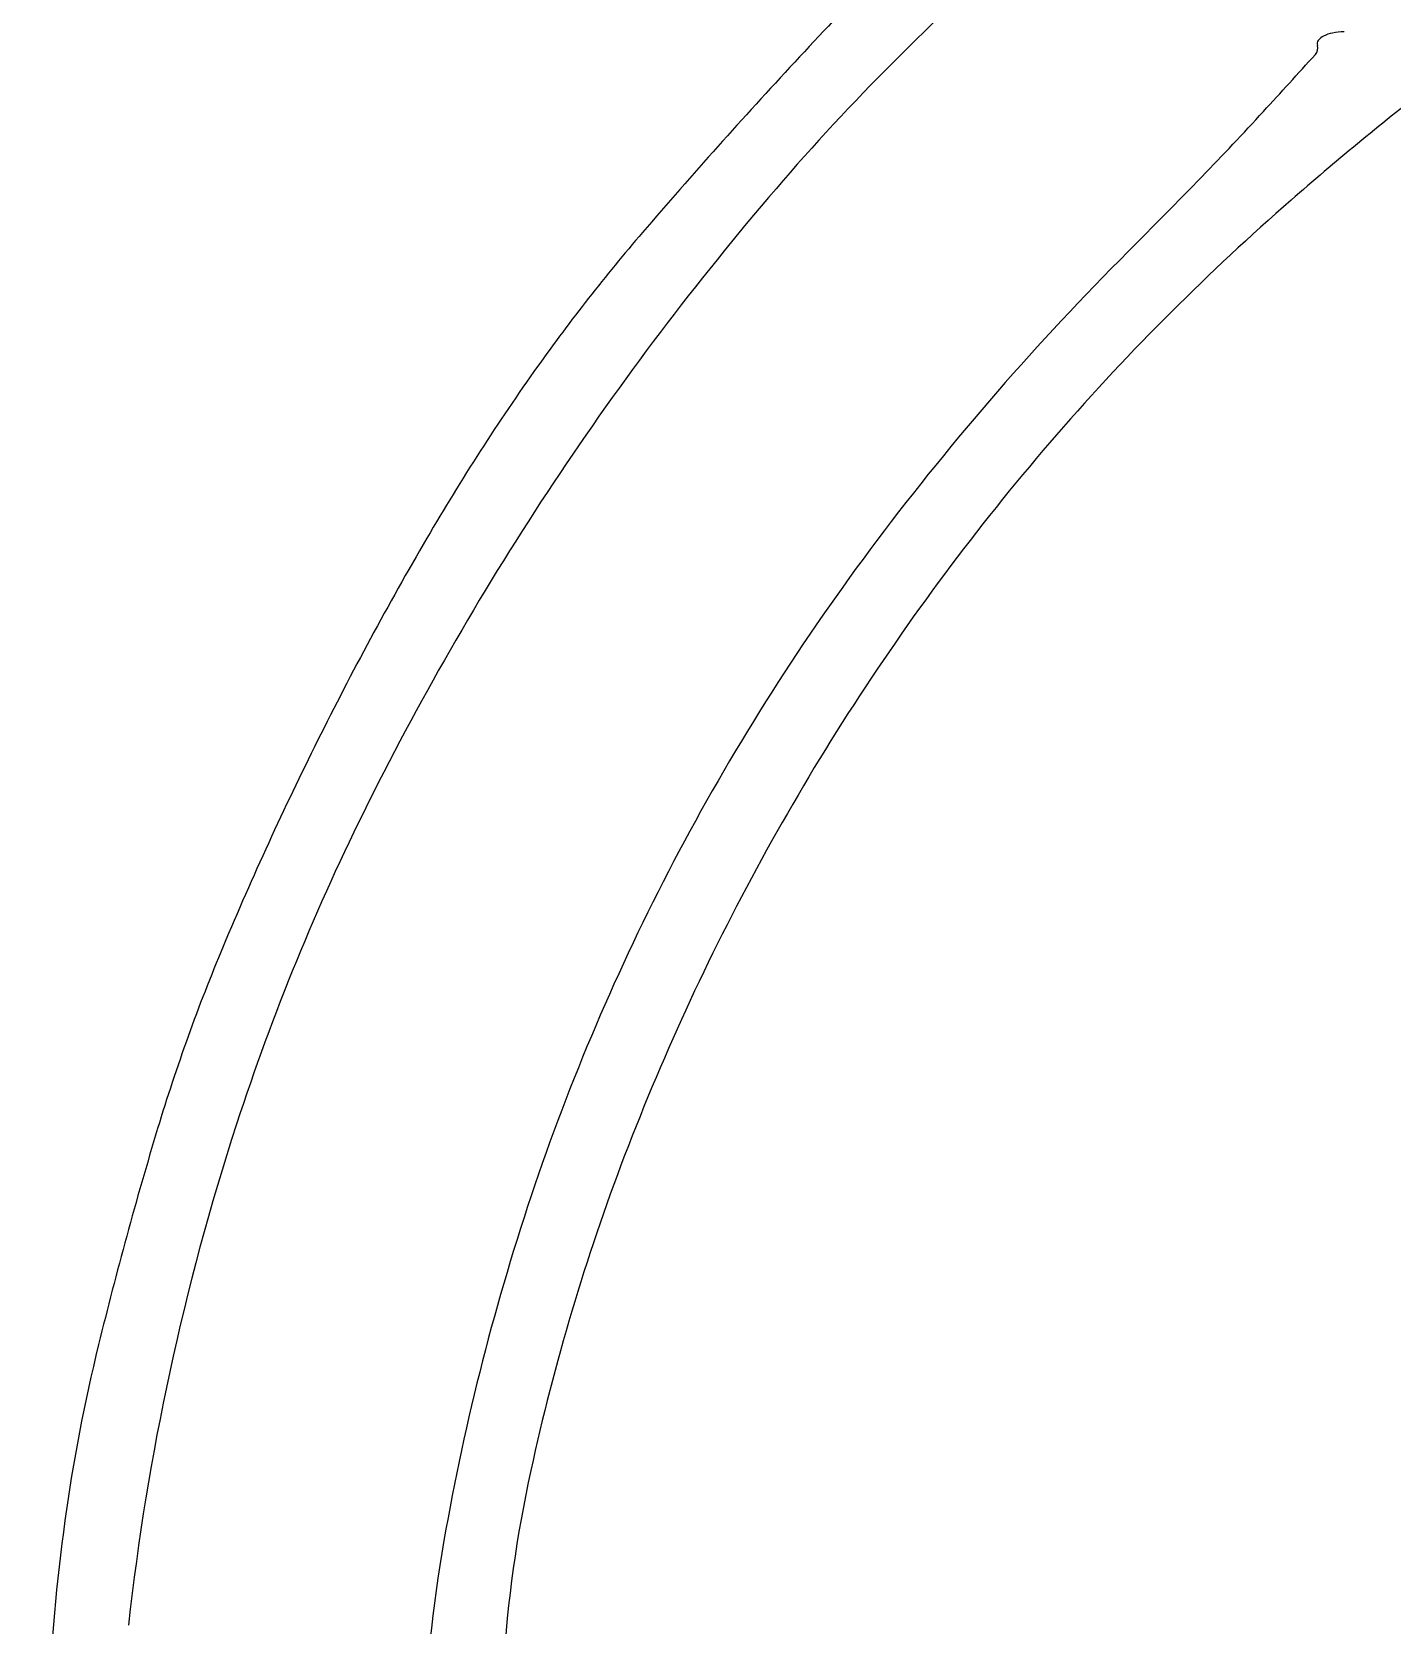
# Model space of a CAD drawing. Header units: metres. Extents: x -22 to 82, y -7 to 32.
# Drawn here: x 9.9785 to 10.1426, y 27.9706 to 28.1627 of the extents above; entities that cross this region are included whole.
import ezdxf

# ---------------------------------------------------------------- set-up
doc = ezdxf.new("R2010")
doc.units = ezdxf.units.M
doc.header["$LTSCALE"] = 2
doc.header["$MEASUREMENT"] = 0
doc.layers.add('ZSILUETAEDIFICIO', color=253, linetype='CONTINUOUS')
doc.layers.add('ZVEREDA', color=253, linetype='CONTINUOUS')

msp = doc.modelspace()

# ---------------------------------------------------------------- hatches: boundary and pattern name
at = {"layer": 'ZVEREDA'}
h = msp.add_hatch(dxfattribs=at)
h.set_pattern_fill('AR-SAND', color=256, scale=0.08)
h.set_pattern_definition([(37.50000000000001, (100.3217642182751, 117.4581959786875), (-0.0050394686487687, 0.1541459015210527), [0, -0.1216, 0, -0.136, 0, -0.13]), (7.499999999999999, (100.3217642182751, 117.4581959786875), (0.1415821364214182, 0.2257716852183792), [0, -0.0656, 0, -0.1096, 0, -0.042]), (327.5, (100.2233642182753, 117.4581959786875), (0.2491313489401196, 0.0004527242829572), [0, -0.04, 0, -0.144, 0, -0.188]), (317.5, (100.2233642182753, 117.4581959786875), (0.2404901283657835, 0.0702140451947399), [0, -0.02, 0, -0.0944, 0, -0.108])])
h.paths.add_polyline_path([(31.4583351261974, 30.10001185127862), (-5.580466054143699, 30.14202237673669), (-5.496152509190097, 24.7095630808688), (0.5053741138006274, 24.71459050236479), (0.5053741138006274, 23.02514520136083), (2.905374113800207, 23.02514520136083), (2.905811148500817, 24.71459050236479), (7.70575982083821, 24.71459050236479), (7.70575982083821, 23.02524487001511), (10.1053227861378, 23.02524487001511), (10.1057598208379, 24.71459050236479), (12.50561829493628, 24.71459050236479), (14.90575982083172, 24.71459050236479), (14.90575982083172, 23.02514520136083), (17.30547676903481, 23.02514520136083), (17.30591380373539, 24.71459050236479), (22.10547676902863, 24.63459050236452), (22.10547676902863, 23.02461800278962), (24.5050398048495, 23.02461800278962), (24.5050398048495, 24.63406330379348), (31.4583221007949, 24.61459050236454), (29.30561829493013, 24.61459050236454), (29.30561829493013, 20.61092766967829), (30.50572014345363, 20.61326742045304), (30.50572014345363, 24.61459050236454), (31.4583221007949, 24.61459050236454)])
h.paths.add_polyline_path([(3.274978631708791, 29.84745587849517), (21.85115500656482, 29.84745587849517), (21.85115500656482, 26.26298918530352), (3.274978631708791, 26.26298918530352)], flags=16)
edge = h.paths.add_edge_path(flags=0)
edge.add_line((4.190763625501631, 28.45334721717251), (4.191796270515823, 28.45334721717251))
edge.add_arc((4.030850849770815, 28.47872758158093), 0.1629343160792154, 351.0385129392877, 357.3660182868147)
edge.add_arc((4.112611057247875, 28.47496619707363), 0.0810876329450389, 344.53720768220717, 357.3660765305271, ccw=False)
edge = h.paths.add_edge_path(flags=0)
edge.add_arc((4.129473601766023, 28.48361260777853), 0.0424070857397566, 8.446156974039805, 17.04280200703507)
edge.add_arc((4.048520085864993, 28.46875624364435), 0.1245244297232045, 3.3254775150875844, 12.657113459455672, ccw=False)
edge.add_arc((4.009668740244905, 28.46649875537224), 0.1634413066505545, 3.325477516473139, 5.867953198212037)
edge.add_arc((4.024461425057098, 28.46801930679646), 0.148570677863494, 5.867861931155238, 8.446156969658695)
edge = h.paths.add_edge_path(flags=0)
edge.add_arc((4.187625943115307, 27.71049756740979), 0.005506773619038, 0, 44.649192788606285, ccw=False)
edge.add_line((4.193132716734738, 27.71049756740979), (4.193170576032799, 27.71059180186387))
edge.add_arc((4.083131412969806, 27.72142825678299), 0.110571452748189, 354.3757511834748, 357.7808422671732)
edge.add_arc((4.083495542828814, 27.72707965905653), 0.1105714527485412, 354.8460124112327, 363.6003750095574)
edge.add_arc((4.265141154600997, 27.71569919341579), 0.0736096129205384, 165.585485692761, 181.0365879312016)
edge = h.paths.add_edge_path(flags=0)
edge.add_ellipse((4.155844521799992, 27.55226263330349), major_axis=(-0.004886144824328529, 0.5517489951021792), ratio=0.0764573230342362, start_angle=264.41174822548277, end_angle=281.9145976805995, ccw=False)
edge.add_arc((-177.0033036909715, 27.24610176780652), 181.2017851309283, -3.410605131648481e-12, 0.07993633669821065, ccw=False)
edge.add_line((4.198481439956822, 27.24610176779618), (4.210484766247419, 27.6590139235833))
edge.add_ellipse((4.18687514976483, 27.77778923014426), major_axis=(0.01575538398604225, -0.1077800230216994), ratio=0.5161088083865675, start_angle=337.05526251174393, end_angle=345.80434126128097, ccw=False)
edge = h.paths.add_edge_path(flags=0)
edge.add_arc((387.0379938681306, 26.57348742740584), 383.1770730560518, 179.7962796488156, 179.8227156500893, ccw=False)
edge.add_arc((63.47661150482531, 27.72394417231078), 59.61364541384286, 179.6242268241421, 179.7962796450261, ccw=False)
edge.add_arc((107.9126775625507, 27.43250698258277), 104.0506671673548, 179.4892207827528, 179.6242268252662, ccw=False)
edge.add_arc((4.908773407262004, 28.32581589378475), 1.043191389333353, 173.5744382351789, 178.1175676432889, ccw=False)
edge.add_arc((3.941956756071903, 28.43638332363668), 0.0700943375474026, 136.9440126095541, 174.9430767679891, ccw=False)
edge.add_arc((3.939591411760631, 28.44492007257332), 0.0627084935053294, 98.57263522089539, 141.1716653543758, ccw=False)
edge.add_arc((3.971787529488921, 28.27408536092594), 0.2365196678389941, 91.78341864015289, 100.1162303726033, ccw=False)
edge.add_arc((4.161354391850892, 22.18584956753244), 6.327705978506592, 91.01273401402932, 91.78341864030182, ccw=False)
edge.add_line((4.049514576590127, 28.51256710557305), (4.169165289891879, 28.51468221717266))
edge.add_line((4.169165289891879, 28.51468221717232), (4.179750299263304, 28.53043944484654))
edge.add_arc((4.190827730734469, 28.52494372944767), 0.0123657743692955, 51.76101418273163, 153.6131534045893, ccw=False)
edge.add_line((4.198481439891822, 28.53465625290397), (4.198481439891822, 28.53636044799151))
edge.add_arc((4.193339192636984, 28.51586697619842), 0.0211287740527576, 75.9140893002533, 183.0668013861589)
edge.add_line((4.172240678425823, 28.51473658199643), (4.049514576590127, 28.51256710557305))
edge.add_arc((4.161354391844498, 22.18584956753244), 6.327705978506354, 91.01273401397248, 91.78341864024476)
edge.add_arc((3.971787529489319, 28.27408536092594), 0.2365196678390667, 91.78341864027549, 100.1162378328985)
edge.add_arc((3.941258338745911, 28.44519436956017), 0.0627084935053418, 100.1162378329312, 120.5228893311077)
edge.add_arc((3.942263761789718, 28.43729516592452), 0.0700943375474093, 117.9506432260986, 158.4595108276586)
edge.add_arc((4.001405707587139, 28.41591235581501), 0.1329691207264811, 159.2459526752788, 175.8968395766796)
edge.add_arc((4.909294928725814, 28.35078371074917), 1.04319138933335, 175.8968395763732, 179.4892207827571)
edge.add_arc((107.9126775622392, 27.43250698108915), 104.0506671670563, 179.4892207819287, 179.6242268244366)
edge.add_arc((63.47661150489225, 27.72394417644966), 59.6136454138861, 179.6242268281098, 179.7962796489794)
edge.add_arc((387.0379938451551, 26.57348740949783), 383.1770730331307, 179.7962796461218, 179.8227156473993)
edge.add_line((3.862755088178147, 27.75911035599103), (3.884622839891307, 27.72070371717251))
edge.add_arc((3.929255688633731, 27.74845655913333), 0.0525576961415898, 211.8734753522308, 222.0820973833024)
edge.add_arc((3.940104661909288, 27.75825274944765), 0.0671749997825091, 222.0818102784924, 230.2563674642507)
edge.add_arc((3.958449832274908, 27.78343227505326), 0.0982851158739191, 231.4181484407944, 254.9741783521728)
edge.add_arc((3.959368323424485, 27.7758030788865), 0.0911999037654329, 253.1739702547738, 268.217256623099)
edge.add_arc((3.968627737210397, 41.24924821526616), 13.56460629090511, 269.9489048779313, 270.3532500274084)
edge.add_arc((4.049525169780992, 16.95504494612499), 10.72985513343538, 89.5075836061958, 89.98540653837108, ccw=False)
edge.add_arc((4.130247462298712, 27.54011210430104), 0.1448483138350315, 64.17034698782749, 85.44946313993978, ccw=False)
edge.add_arc((4.191746138397974, 27.66642980881176), 0.0043674083606586, 1.4282544963651844, 68.34992075025048, ccw=False)
edge.add_arc((4.197384248272812, 27.67701561994579), 0.0105538936861254, 212.0429010611537, 263.0773218994982, ccw=False)
edge.add_arc((4.200612712082403, 27.70999352945552), 0.0404527841329601, 231.8085000024286, 252.4850053579366, ccw=False)
edge.add_arc((4.161788889977004, 27.66257060467501), 0.0208577567284913, 48.53142696656482, 82.63062587060486)
edge.add_arc((4.11933816690663, 27.13308106570912), 0.5520225538390414, 85.31102351279071, 89.99478211468639)
edge.add_arc((4.118411279294634, 16.9552485283175), 10.72985513343608, 89.99478211606726, 90.35325002811415)
edge.add_arc((4.073781246147718, 41.2494889468843), 13.56460629090747, 269.50474175352076, 269.9090879921701, ccw=False)
edge.add_arc((3.956613111675125, 27.77658927219733), 0.0911999037654514, 239.2648217281377, 269.94890487625094, ccw=False)
edge.add_arc((3.940104661909288, 27.75825274944765), 0.0671749997825307, 215.766892496466, 243.3781184107606, ccw=False)
edge.add_line((3.885598753388649, 27.71898970661965), (3.862755088177721, 27.75911035598011))
edge = h.paths.add_edge_path(flags=0)
edge.add_arc((3.982208672812931, 27.77710128656037), 0.0039699795081061, 57.093542815945284, 128.0095147918335, ccw=False)
edge.add_arc((3.983777369758798, 27.77691396217733), 0.0035691351575788, -36.39606693346491, 80.51639118771561, ccw=False)
edge.add_arc((3.985008823383225, 27.77555727172944), 0.0018093348073117, 293.7971605359992, 335.12409378026587, ccw=False)
edge.add_arc((3.984854518882713, 27.77590723729099), 0.002191808038586, 257.1681723130867, 293.7964911424778, ccw=False)
edge.add_arc((3.98554989726631, 27.77896024180501), 0.0053230039216045, 238.282669802615, 257.1684968903267, ccw=False)
edge.add_arc((3.980302814458611, 27.77683864407101), 0.0034331700992157, 99.02971341141892, 315.4979837284754, ccw=False)
edge = h.paths.add_edge_path(flags=0)
edge.add_arc((4.003867887505493, 27.77651366478631), 0.0041965817445002, 179.5419055987072, 270.4580944011244)
edge.add_arc((4.003949051078308, 27.77651352882827), 0.0041965817444636, 269.3499522369119, 383.1232100615633)
edge.add_arc((4.003864094692489, 27.77672872215237), 0.0041965817444639, 19.96411019100292, 182.4788541983977)
edge = h.paths.add_edge_path(flags=0)
edge.add_arc((3.979353550216473, 28.42993420992462), 0.0009651872828333, 125.0907544769644, 237.6009057839097)
edge.add_arc((3.995965221876986, 28.40704187017155), 0.0279429480104366, 127.8062335931203, 268.779035296377)
edge.add_line((3.995369806797299, 28.37910526650563), (4.002718144077988, 28.38645734180113))
edge.add_arc((4.10007393273122, 28.38764962442366), 0.0973630891154655, 166.3647067637932, 180.7016464897838, ccw=False)
edge.add_arc((3.991574634341134, 28.42003595056144), 0.0167827455633406, 325.7976337708378, 488.477492724186)
edge.add_arc((3.995342312636922, 28.45231582363164), 0.0238394652163404, 233.4109544616884, 272.5958997522416)
edge.add_arc((3.987035091752404, 28.42505208948006), 0.0100004255996245, 20.17316381762081, 145.4473270086913)

# ---------------------------------------------------------------- linework, layer by layer
at = {"layer": 'ZSILUETAEDIFICIO'}
for centre, radius, start, end in [((10.59851311687473, 27.66886782806984), 0.7204541053238666, 134.9649294513842, 137.1249163828732), ((10.2781259657929, 27.96363330941887), 0.2765741530063142, 130.725656007812, 139.3539884572833), ((10.13247718875783, 28.16073597211187), 0.0011233337080489, 317.9021971103854, 16.78215137876215), ((10.13420013596334, 28.16125558571281), 0.0006762621819932, 142.3772789053248, 196.7830248556781), ((10.13516111919151, 28.16051489615103), 0.0018895674986785, 117.0415051285192, 142.3766647705615), ((10.13611543526832, 28.15864534654702), 0.0039885993934505, 100.4498444845921, 117.0418434300898), ((10.13690849350201, 28.15434573891002), 0.008360734706143002, 90.91123806085729, 100.4502859360212), ((10.59641748396982, 27.67081303189099), 0.7175948230619493, 137.1248882472227, 139.326124405359), ((9.275690526525722, 28.93483090279017), 1.155812186291493, 317.4415060958653, 317.9026219071725), ((10.381093356619, 27.85527729428514), 0.3811840854257664, 127.9673793855304, 131.123031480415), ((9.828788169815908, 28.42697020271396), 0.4049197214905559, 315.9119944020974, 317.441539822436), ((10.34236182454541, 27.90848754868813), 0.3612340636848562, 139.3540571735179, 146.4168484542861), ((9.57128514201284, 28.67640254662831), 0.7634225855211133, 314.9604823656905, 315.9120452038468), ((10.32673389510484, 27.91754054107366), 0.2985302110055038, 131.1230778772517, 134.9134210316338), ((10.22283145161762, 27.99185172295176), 0.225017555289102, 139.326173686429, 144.5497273510874), ((10.34303732314973, 27.90358521101513), 0.3287532534872876, 134.9605014804746, 143.0157196379621), ((10.31659398357738, 27.92771161025928), 0.2841681619160519, 134.9134874632969, 143.0962004770093), ((10.25888324561063, 27.96618321031826), 0.2692736779266381, 144.5496930325144, 149.7993599347083), ((10.34344225598872, 27.90777050597177), 0.3625307835014097, 146.4168927392433, 153.4682357258318), ((10.39753362503799, 27.88548379594232), 0.4296991222788361, 149.7992570280464, 153.4981805296834), ((10.30600884262711, 27.93147238583725), 0.2823980715831989, 143.0157419977513, 152.0434057942015), ((10.3248854562128, 27.92148564388805), 0.2945369215169001, 143.0962482673004, 151.0619652559103), ((10.38878536680363, 27.88984493035952), 0.4199240767635022, 153.4980665912871, 157.2251722179969), ((10.27164240540264, 27.94361812924245), 0.2822794866999578, 153.4682038436, 161.9745523157806), ((10.2983328885868, 27.93554654549428), 0.2737079020053146, 152.0434499148791, 161.2212207841311), ((10.32089738613084, 27.92369066413846), 0.289979859164635, 151.0619707636739, 159.0899496939289), ((10.20845048678962, 27.96555755884742), 0.2243401534409918, 157.2251806435439, 163.1839737193047), ((10.4791764918584, 27.88373809894216), 0.5071598731206975, 163.1839926275556, 166.2363020965191), ((10.29165994791649, 27.9371045525055), 0.3033301087834545, 161.9746147944723, 173.6676940178838), ((10.29582732364202, 27.93326860324248), 0.263142479439722, 159.0898630479786, 167.7243746688009), ((10.309896457403, 27.93161526133127), 0.2859214649058277, 161.2213151139546, 170.1034408725585), ((10.19075582261053, 27.95438752043952), 0.2102123639424218, 166.2363672082717, 172.1301157902243), ((10.19516073864972, 27.9551725762318), 0.1601204169155954, 167.724362448039, 176.3275203661149), ((10.2113238906725, 27.95154430383798), 0.2309760173882009, 172.1300716463049, 177.6914832345927), ((10.20499053044182, 27.94991801545302), 0.179430881660365, 170.1035134819504, 177.8904497865176)]:
    msp.add_arc(centre, radius, start, end, dxfattribs=at)

doc.saveas('drawing.dxf')
